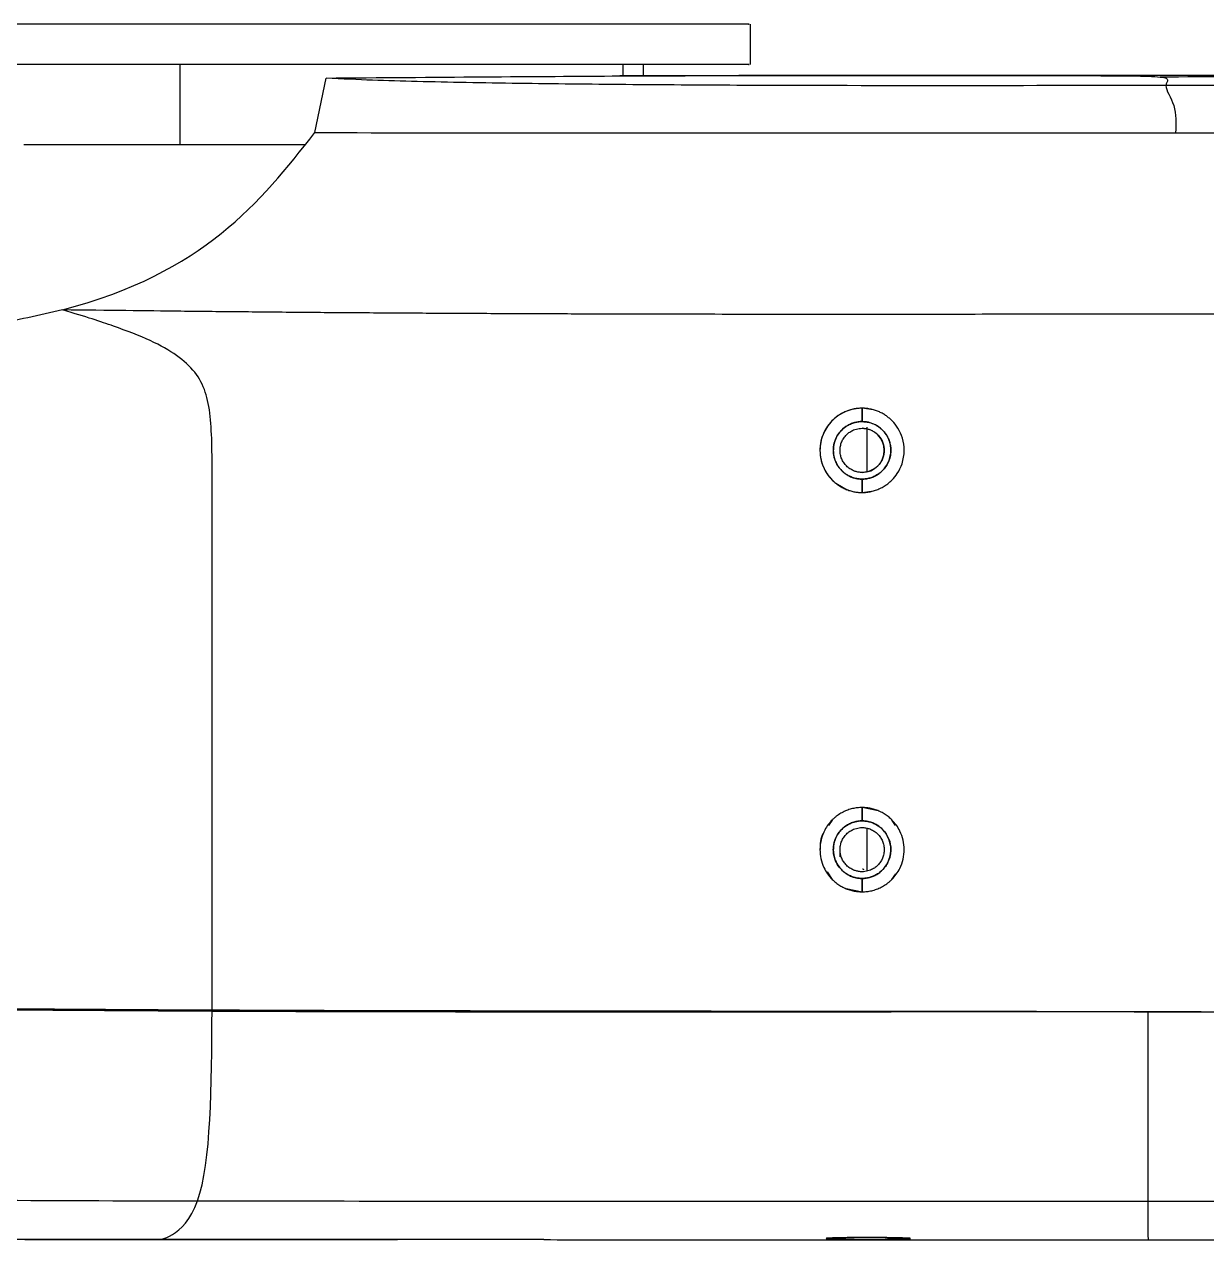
# Model space of a CAD drawing. Header units: millimetres. Extents: x 0 to 1189, y 0 to 841.
# Drawn here: x 481.69 to 525.91, y 330.95 to 376.39 of the extents above; entities that cross this region are included whole.
import ezdxf

# ---------------------------------------------------------------- set-up
doc = ezdxf.new("R2010")
doc.units = ezdxf.units.MM

msp = doc.modelspace()

# ---------------------------------------------------------------- linework, layer by layer
at = {"color": 7, "linetype": 'Continuous', "lineweight": 25}
for p, q in [((508.849, 374.89), (508.849, 376.39)), ((487.513, 371.89), (487.513, 374.89)), ((504.849, 374.463), (504.849, 374.89)), ((492.557, 372.339), (492.977, 374.381)), ((492.186, 371.89), (490.335, 371.89)), ((492.186, 371.89), (490.527, 371.89)), ((513.433, 361.971), (513.019, 362.037)), ((513.205, 359.675), (513.205, 361.331)), ((512.032, 359.234), (512.459, 358.99)), ((512.671, 358.926), (512.671, 358.926)), ((513.019, 358.887), (513.353, 358.941)), ((513.616, 346.99), (513.019, 347.109)), ((513.019, 346.609), (513.019, 347.109)), ((513.019, 347.109), (513.019, 346.609)), ((513.389, 347.065), (513.389, 347.065)), ((511.739, 346.452), (511.739, 346.452)), ((511.896, 346.634), (511.763, 346.436)), ((513.141, 346.602), (513.141, 346.602)), ((513.205, 344.724), (513.205, 346.322)), ((513.265, 346.58), (513.265, 346.58)), ((514.274, 346.436), (514.147, 346.626)), ((514.298, 346.452), (514.298, 346.452)), ((512.195, 346.225), (512.195, 346.225)), ((513.869, 346.192), (513.869, 346.192)), ((511.944, 345.539), (511.944, 345.539)), ((511.944, 345.536), (511.944, 345.536)), ((512.205, 345.263), (512.205, 345.475)), ((512.125, 344.936), (512.125, 344.936)), ((512.16, 344.888), (512.16, 344.888)), ((511.693, 344.683), (511.693, 344.683)), ((511.718, 344.7), (511.904, 344.421)), ((512.898, 344.466), (512.898, 344.466)), ((512.965, 344.46), (512.965, 344.46)), ((513.019, 343.959), (513.019, 344.459)), ((513.019, 344.459), (513.019, 343.959)), ((514.133, 344.421), (514.275, 344.634)), ((514.3, 344.618), (514.3, 344.618)), ((512.42, 344.078), (513.019, 343.959)), ((512.723, 343.987), (512.723, 343.987)), ((486.779, 330.957), (495.65, 330.954))]:
    msp.add_line(p, q, dxfattribs=at)
at = {"color": 8, "linetype": 'Continuous', "lineweight": 25}
for p, q in [((504.075, 374.89), (504.075, 374.459)), ((488.708, 339.546), (488.708, 339.546)), ((523.701, 339.484), (523.701, 339.483)), ((486.789, 330.958), (486.773, 330.957))]:
    msp.add_line(p, q, dxfattribs=at)
at = {"color": 7, "linetype": 'Continuous', "lineweight": 25, "flags": 128}
for points in [[(513.019, 361.287), (513.019, 361.287)], [(513.019, 359.637), (513.019, 359.637)]]:
    msp.add_lwpolyline(points, dxfattribs=at)
at = {"color": 7, "linetype": 'Continuous', "lineweight": 25}
msp.add_arc((513.019, 360.462), 0.825, 270, 90, dxfattribs=at)
for points, knots in [([(500.888, 376.39), (499.005, 376.39), (496.286, 376.39), (493.132, 376.39), (492.327, 376.39), (492.125, 376.39), (492.074, 376.39), (492.062, 376.39), (492.057, 376.39), (492.054, 376.39), (492.041, 376.39), (491.99, 376.39), (491.787, 376.39), (490.973, 376.39), (487.658, 376.39), (481.668, 376.39), (475.677, 376.39), (472.362, 376.39), (471.548, 376.39), (471.345, 376.39), (471.294, 376.39), (471.281, 376.39), (471.278, 376.39), (471.273, 376.39), (471.261, 376.39), (471.21, 376.39), (471.008, 376.39), (470.203, 376.39), (467.041, 376.388), (464.207, 376.368), (461.957, 376.301)], [0, 0, 0, 0, 0.125, 0.15625, 0.164062, 0.166016, 0.166504, 0.166626, 0.166626, 0.166748, 0.166992, 0.167969, 0.171875, 0.1875, 0.25, 0.5, 0.75, 0.8125, 0.828125, 0.832031, 0.833008, 0.833252, 0.833374, 0.833374, 0.833496, 0.833984, 0.835938, 0.84375, 0.875, 1, 1, 1, 1]), ([(508.775, 376.39), (508.789, 376.39), (508.834, 376.39), (508.271, 376.39), (507.448, 376.39), (506.631, 376.39), (506.018, 376.39), (505.184, 376.39), (504.253, 376.39), (503.226, 376.39), (502.113, 376.39), (501.296, 376.39), (500.888, 376.39)], [0, 0, 0, 0, 0.088918, 0.273728, 0.458829, 0.501523, 0.58472, 0.667889, 0.751007, 0.834061, 0.917052, 1, 1, 1, 1]), ([(500.888, 374.89), (499.005, 374.89), (496.286, 374.89), (493.132, 374.89), (492.327, 374.89), (492.125, 374.89), (492.074, 374.89), (492.062, 374.89), (492.057, 374.89), (492.054, 374.89), (492.041, 374.89), (491.99, 374.89), (491.787, 374.89), (490.973, 374.89), (487.658, 374.89), (481.668, 374.89), (475.677, 374.89), (472.362, 374.89), (471.548, 374.89), (471.345, 374.89), (471.294, 374.89), (471.281, 374.89), (471.278, 374.89), (471.273, 374.89), (471.261, 374.89), (471.21, 374.89), (471.008, 374.89), (470.203, 374.89), (467.043, 374.89), (464.231, 374.89), (462.05, 374.89)], [0, 0, 0, 0, 0.125, 0.15625, 0.164062, 0.166016, 0.166504, 0.166626, 0.166626, 0.166748, 0.166992, 0.167969, 0.171875, 0.1875, 0.25, 0.5, 0.75, 0.8125, 0.828125, 0.832031, 0.833008, 0.833252, 0.833374, 0.833374, 0.833496, 0.833984, 0.835938, 0.84375, 0.875, 1, 1, 1, 1]), ([(508.775, 374.89), (508.789, 374.89), (508.834, 374.89), (508.271, 374.89), (507.448, 374.89), (506.631, 374.89), (506.018, 374.89), (505.184, 374.89), (504.253, 374.89), (503.226, 374.89), (502.113, 374.89), (501.296, 374.89), (500.888, 374.89)], [0, 0, 0, 0, 0.088918, 0.273728, 0.458829, 0.501523, 0.58472, 0.667889, 0.751007, 0.834061, 0.917052, 1, 1, 1, 1]), ([(503.959, 374.459), (504.505, 374.461), (505.625, 374.467), (506.915, 374.471), (507.875, 374.473), (508.228, 374.473), (508.359, 374.473)], [0, 0, 0, 0, 0.264871, 0.542979, 0.830108, 1, 1, 1, 1]), ([(521.941, 374.469), (521.684, 374.469), (520.742, 374.468), (518.28, 374.467), (513.065, 374.464), (507.601, 374.461), (503.959, 374.459)], [0, 0, 0, 0, 0.125, 0.25, 0.5, 1, 1, 1, 1]), ([(525.716, 374.473), (524.187, 374.473), (521.219, 374.474), (516.82, 374.474), (512.581, 374.474), (509.795, 374.474), (508.413, 374.474)], [0, 0, 0, 0, 0.267259, 0.518599, 0.7611, 1, 1, 1, 1]), ([(509.172, 374.474), (509.171, 374.474), (509.169, 374.474), (508.928, 374.474), (508.678, 374.474), (508.609, 374.474)], [0, 0, 0, 0, 0.332287, 0.815886, 1, 1, 1, 1]), ([(525.095, 374.473), (524.706, 374.472), (523.868, 374.471), (522.629, 374.47), (522.09, 374.469), (521.941, 374.469)], [0, 0, 0, 0, 0.5, 0.75, 1, 1, 1, 1]), ([(521.941, 374.469), (522.049, 374.469), (522.443, 374.468), (523.349, 374.461), (523.937, 374.442), (524.161, 374.419)], [0, 0, 0, 0, 0.25, 0.5, 1, 1, 1, 1]), ([(535.612, 374.439), (534.251, 374.434), (532.241, 374.429), (528.652, 374.423), (526.031, 374.421), (524.161, 374.419)], [0, 0, 0, 0, 0.25, 0.5, 1, 1, 1, 1]), ([(535.612, 374.439), (534.223, 374.45), (532.218, 374.461), (528.821, 374.472), (526.574, 374.472), (525.095, 374.473)], [0, 0, 0, 0, 0.25, 0.5, 1, 1, 1, 1]), ([(525.898, 374.473), (525.875, 374.473), (525.845, 374.473), (525.729, 374.473), (525.7, 374.473)], [0, 0, 0, 0, 0.756647, 1, 1, 1, 1]), ([(524.383, 374.102), (521.908, 374.099), (516.573, 374.091), (509.745, 374.097), (504.153, 374.132), (500.175, 374.174), (496.222, 374.246), (494.219, 374.309), (492.977, 374.381)], [0, 0, 0, 0, 0.25, 0.5, 0.625, 0.75, 0.875, 1, 1, 1, 1]), ([(492.557, 372.339), (500.965, 372.338), (511.475, 372.336), (521.032, 372.333), (523.828, 372.332), (524.747, 372.332), (526.562, 372.332), (531.04, 372.33), (538.711, 372.328), (546.631, 372.327), (551.42, 372.327), (553.373, 372.327), (554.369, 372.328), (557.414, 372.328), (567.938, 372.33), (580.082, 372.334), (590.176, 372.338)], [0, 0, 0, 0, 0.25, 0.3125, 0.3125, 0.34375, 0.34375, 0.375, 0.5, 0.625, 0.65625, 0.65625, 0.6875, 0.6875, 0.75, 1, 1, 1, 1]), ([(486.163, 371.89), (486.057, 371.89), (485.844, 371.89), (485.524, 371.89), (485.203, 371.89), (484.883, 371.89), (484.562, 371.89), (484.241, 371.89), (483.839, 371.89), (483.356, 371.89), (482.792, 371.89), (482.229, 371.89), (481.855, 371.89), (481.668, 371.89)], [0, 0, 0, 0, 0.0719994, 0.143862, 0.2156017, 0.2872329, 0.3587698, 0.4302267, 0.501618, 0.6269382, 0.7517216, 0.8760484, 1, 1, 1, 1]), ([(487.384, 371.89), (487.275, 371.89), (487.056, 371.89), (486.726, 371.89), (486.395, 371.89), (486.174, 371.89), (486.064, 371.89)], [0, 0, 0, 0, 0.25059, 0.500751, 0.750536, 1, 1, 1, 1]), ([(487.513, 371.89), (487.401, 371.89), (487.177, 371.89), (486.84, 371.89), (486.502, 371.89), (486.276, 371.89), (486.163, 371.89)], [0, 0, 0, 0, 0.2506041, 0.5007693, 0.7505498, 1, 1, 1, 1]), ([(490.335, 371.89), (490.228, 371.89), (490.014, 371.89), (489.691, 371.89), (489.366, 371.89), (489.039, 371.89), (488.711, 371.89), (488.382, 371.89), (488.051, 371.89), (487.719, 371.89), (487.496, 371.89), (487.384, 371.89)], [0, 0, 0, 0, 0.111388, 0.22265, 0.33381, 0.444893, 0.555923, 0.666924, 0.777921, 0.888938, 1, 1, 1, 1]), ([(490.527, 371.89), (490.417, 371.89), (490.199, 371.89), (489.868, 371.89), (489.536, 371.89), (489.203, 371.89), (488.868, 371.89), (488.532, 371.89), (488.194, 371.89), (487.854, 371.89), (487.626, 371.89), (487.513, 371.89)], [0, 0, 0, 0, 0.1113846, 0.222644, 0.3338026, 0.4448845, 0.5559143, 0.6669163, 0.7779149, 0.8889347, 1, 1, 1, 1]), ([(572.779, 366.643), (569.644, 366.552), (566.677, 366.441), (560.923, 366.216), (558.129, 366.102), (555.192, 365.994), (554.707, 365.976), (554.189, 365.958), (553.987, 365.951), (553.942, 365.95), (553.935, 365.949), (553.931, 365.949), (553.929, 365.949), (553.922, 365.949), (553.906, 365.948), (553.852, 365.946), (553.487, 365.934), (552.513, 365.901), (550.394, 365.834), (546.379, 365.726), (543.221, 365.67), (539.079, 365.615), (537.044, 365.597), (532.859, 365.573), (529.636, 365.563), (525.78, 365.557), (524.065, 365.555), (523.57, 365.554), (523.381, 365.554), (523.349, 365.554), (523.336, 365.554), (523.332, 365.554), (523.33, 365.554), (523.315, 365.554), (523.226, 365.554), (522.975, 365.553), (521.443, 365.551), (518.582, 365.548), (515.756, 365.546), (512.897, 365.545), (511.453, 365.544), (508.53, 365.546), (507.051, 365.548), (504.801, 365.552), (504.045, 365.554), (502.524, 365.558), (500.993, 365.563), (499.463, 365.57), (497.944, 365.577), (497.19, 365.581), (495.685, 365.59), (494.934, 365.595), (493.802, 365.603), (493.424, 365.606), (492.665, 365.611), (491.524, 365.621), (490.017, 365.635), (488.935, 365.646), (488.23, 365.653), (487.886, 365.657), (486.191, 365.676), (484.892, 365.692), (483.118, 365.712)], [0, 0, 0, 0, 0.0625, 0.0625, 0.125, 0.125, 0.132812, 0.136719, 0.137695, 0.137817, 0.137817, 0.137878, 0.137878, 0.137939, 0.138184, 0.138672, 0.140625, 0.15625, 0.1875, 0.25, 0.375, 0.375, 0.5, 0.5, 0.625, 0.6875, 0.703125, 0.710937, 0.711914, 0.712402, 0.712524, 0.712524, 0.712646, 0.712646, 0.712891, 0.714844, 0.71875, 0.75, 0.78125, 0.78125, 0.8125, 0.8125, 0.84375, 0.84375, 0.859375, 0.859375, 0.875, 0.890625, 0.890625, 0.90625, 0.90625, 0.921875, 0.921875, 0.929687, 0.929687, 0.9375, 0.953125, 0.960937, 0.960937, 0.96875, 0.96875, 1, 1, 1, 1]), ([(483.118, 365.712), (482.255, 365.515), (480.425, 365.095), (477.477, 364.718), (474.261, 364.431), (470.844, 364.246), (467.68, 364.146), (464.833, 364.092), (462.626, 364.067), (460.877, 364.053), (459.546, 364.044), (458.36, 364.039), (457.203, 364.035), (455.564, 364.032), (453.579, 364.033), (451.766, 364.038), (450.922, 364.044), (450.658, 364.045)], [0, 0, 0, 0, 0.064905, 0.137693, 0.217209, 0.302662, 0.39384, 0.462771, 0.535357, 0.5854, 0.624742, 0.665102, 0.70639, 0.748507, 0.849394, 0.952918, 1, 1, 1, 1]), ([(488.714, 339.502), (488.714, 343.376), (488.712, 351.124), (488.712, 358.561), (488.715, 361.888), (488.345, 363.19), (487.429, 364.021), (486.471, 364.56), (485.044, 365.116), (484.02, 365.443), (483.118, 365.712)], [0, 0, 0, 0, 0.25, 0.5, 0.625, 0.75, 0.8125, 0.875, 0.9375, 1, 1, 1, 1]), ([(513.019, 362.037), (512.992, 362.036), (512.94, 362.036), (512.862, 362.03), (512.784, 362.02), (512.68, 362.002), (512.553, 361.969), (512.356, 361.897), (512.124, 361.771), (511.884, 361.569), (511.69, 361.327), (511.548, 361.054), (511.461, 360.758), (511.434, 360.451), (511.465, 360.145), (511.556, 359.852), (511.7, 359.582), (511.862, 359.385), (511.984, 359.272), (512.039, 359.228), (512.057, 359.215), (512.065, 359.208), (512.069, 359.205), (512.072, 359.203), (512.073, 359.202), (512.073, 359.202)], [0, 0, 0, 0, 0.019983, 0.039959, 0.05998, 0.080099, 0.119942, 0.16022, 0.240147, 0.31981, 0.397997, 0.475614, 0.553366, 0.631975, 0.709356, 0.78741, 0.864065, 0.941853, 0.981016, 0.990872, 0.99581, 0.997787, 0.998974, 0.999865, 1, 1, 1, 1]), ([(513.019, 362.037), (512.989, 362.036), (512.931, 362.035), (512.845, 362.028), (512.761, 362.016), (512.679, 362.001), (512.599, 361.981), (512.521, 361.957), (512.446, 361.93), (512.373, 361.899), (512.304, 361.866), (512.237, 361.83), (512.172, 361.791), (512.111, 361.75), (512.053, 361.707), (511.998, 361.662), (511.946, 361.616), (511.785, 361.46), (511.534, 361.1), (511.392, 360.458), (511.536, 359.819), (511.803, 359.441), (512.002, 359.255), (512.081, 359.197), (512.121, 359.168)], [0, 0, 0, 0, 0.022004, 0.04369, 0.06506, 0.086112, 0.106848, 0.127266, 0.147367, 0.167151, 0.186618, 0.205767, 0.2246, 0.243116, 0.261315, 0.279196, 0.296761, 0.314008, 0.447716, 0.620768, 0.794449, 0.926049, 0.963099, 1, 1, 1, 1]), ([(513.917, 359.168), (513.937, 359.182), (513.976, 359.211), (514.033, 359.257), (514.089, 359.305), (514.197, 359.411), (514.364, 359.617), (514.543, 359.986), (514.619, 360.446), (514.551, 360.907), (514.381, 361.283), (514.194, 361.52), (514.04, 361.664), (513.927, 361.751), (513.802, 361.831), (513.665, 361.901), (513.517, 361.959), (513.359, 362.002), (513.191, 362.031), (513.077, 362.035), (513.019, 362.037)], [0, 0, 0, 0, 0.018318, 0.036706, 0.055162, 0.073686, 0.150927, 0.252876, 0.379434, 0.496149, 0.598592, 0.686731, 0.721241, 0.757079, 0.794245, 0.832739, 0.872562, 0.913713, 0.956192, 1, 1, 1, 1]), ([(513.019, 361.537), (512.995, 361.536), (512.948, 361.536), (512.876, 361.528), (512.803, 361.516), (512.73, 361.498), (512.657, 361.475), (512.585, 361.446), (512.514, 361.412), (512.445, 361.372), (512.379, 361.327), (512.317, 361.277), (512.231, 361.198), (512.123, 361.069), (512.008, 360.859), (511.952, 360.646), (511.939, 360.438), (511.957, 360.253), (512.018, 360.05), (512.119, 359.861), (512.24, 359.714), (512.366, 359.604), (512.487, 359.524), (512.616, 359.462), (512.75, 359.418), (512.885, 359.392), (512.974, 359.388), (513.019, 359.387)], [0, 0, 0, 0, 0.020892, 0.042284, 0.064142, 0.08643, 0.109104, 0.132116, 0.155411, 0.178933, 0.202618, 0.226404, 0.250224, 0.306639, 0.375161, 0.460931, 0.500018, 0.560623, 0.624959, 0.687582, 0.7499, 0.792956, 0.835952, 0.8785, 0.920231, 0.960822, 1, 1, 1, 1]), ([(513.019, 359.387), (512.995, 359.387), (512.945, 359.388), (512.867, 359.397), (512.783, 359.412), (512.694, 359.435), (512.602, 359.469), (512.506, 359.515), (512.411, 359.573), (512.317, 359.645), (512.228, 359.73), (512.146, 359.83), (512.075, 359.941), (512.017, 360.063), (511.975, 360.193), (511.949, 360.326), (511.938, 360.508), (511.967, 360.736), (512.068, 360.987), (512.219, 361.194), (512.395, 361.347), (512.576, 361.448), (512.744, 361.505), (512.89, 361.533), (512.979, 361.536), (513.019, 361.537)], [0, 0, 0, 0, 0.021283, 0.044472, 0.069632, 0.09681, 0.126022, 0.157252, 0.190435, 0.225455, 0.262136, 0.30024, 0.339472, 0.379486, 0.419901, 0.460321, 0.500354, 0.581743, 0.662093, 0.738176, 0.807492, 0.868556, 0.920836, 0.964477, 1, 1, 1, 1]), ([(513.019, 359.637), (512.997, 359.637), (512.954, 359.638), (512.889, 359.646), (512.826, 359.659), (512.764, 359.676), (512.672, 359.71), (512.557, 359.771), (512.432, 359.875), (512.328, 360), (512.252, 360.144), (512.204, 360.3), (512.188, 360.462), (512.204, 360.624), (512.252, 360.779), (512.328, 360.923), (512.431, 361.049), (512.557, 361.152), (512.685, 361.22), (512.804, 361.261), (512.911, 361.283), (512.982, 361.286), (513.019, 361.287)], [0, 0, 0, 0, 0.025166, 0.050107, 0.074977, 0.099933, 0.125132, 0.187561, 0.250095, 0.312526, 0.375061, 0.437492, 0.500027, 0.56246, 0.624993, 0.687428, 0.74996, 0.812393, 0.874923, 0.916715, 0.958165, 1, 1, 1, 1]), ([(513.019, 359.387), (513.042, 359.387), (513.089, 359.388), (513.161, 359.396), (513.233, 359.408), (513.306, 359.425), (513.379, 359.448), (513.451, 359.477), (513.521, 359.511), (513.59, 359.55), (513.655, 359.595), (513.718, 359.644), (513.804, 359.724), (513.912, 359.852), (514.015, 360.039), (514.079, 360.246), (514.1, 360.454), (514.082, 360.663), (514.021, 360.87), (513.921, 361.059), (513.8, 361.207), (513.676, 361.316), (513.554, 361.398), (513.424, 361.461), (513.289, 361.505), (513.153, 361.532), (513.063, 361.535), (513.019, 361.537)], [0, 0, 0, 0, 0.020826, 0.042142, 0.063915, 0.086108, 0.108678, 0.131576, 0.154749, 0.17814, 0.201689, 0.225331, 0.249002, 0.306282, 0.373365, 0.437337, 0.497662, 0.558257, 0.622627, 0.688152, 0.747513, 0.791186, 0.834722, 0.877719, 0.919806, 0.960655, 1, 1, 1, 1]), ([(513.019, 361.537), (513.042, 361.536), (513.091, 361.535), (513.17, 361.527), (513.255, 361.512), (513.348, 361.487), (513.446, 361.45), (513.549, 361.4), (513.652, 361.333), (513.754, 361.25), (513.849, 361.15), (513.934, 361.032), (514.004, 360.9), (514.056, 360.757), (514.087, 360.607), (514.099, 360.427), (514.075, 360.222), (514, 360.003), (513.883, 359.811), (513.739, 359.655), (513.581, 359.54), (513.423, 359.461), (513.275, 359.415), (513.141, 359.391), (513.057, 359.388), (513.019, 359.387)], [0, 0, 0, 0, 0.020782, 0.044003, 0.069769, 0.098167, 0.129249, 0.163015, 0.199397, 0.238243, 0.279304, 0.322229, 0.366568, 0.411795, 0.457334, 0.502607, 0.571349, 0.640041, 0.706706, 0.769617, 0.827503, 0.879609, 0.925651, 0.965688, 1, 1, 1, 1]), ([(513.019, 361.287), (513.041, 361.286), (513.085, 361.286), (513.151, 361.278), (513.214, 361.266), (513.276, 361.249), (513.336, 361.227), (513.393, 361.201), (513.449, 361.169), (513.502, 361.133), (513.554, 361.091), (513.626, 361.024), (513.709, 360.923), (513.786, 360.78), (513.833, 360.624), (513.849, 360.462), (513.833, 360.3), (513.786, 360.144), (513.709, 360.001), (513.606, 359.875), (513.48, 359.771), (513.352, 359.703), (513.233, 359.663), (513.127, 359.641), (513.055, 359.638), (513.019, 359.637)], [0, 0, 0, 0, 0.026006, 0.051379, 0.076267, 0.100829, 0.125227, 0.149627, 0.174196, 0.199097, 0.224488, 0.250515, 0.312911, 0.375412, 0.437808, 0.500308, 0.562706, 0.625204, 0.687602, 0.7501, 0.812497, 0.874993, 0.916761, 0.958188, 1, 1, 1, 1]), ([(512.073, 359.202), (512.074, 359.202), (512.085, 359.194), (512.107, 359.177), (512.171, 359.133), (512.271, 359.073), (512.411, 359.006), (512.558, 358.953), (512.708, 358.915), (512.863, 358.891), (512.967, 358.888), (513.019, 358.887)], [0, 0, 0, 0, 0.00296, 0.041524, 0.080193, 0.232923, 0.386897, 0.539284, 0.692521, 0.846097, 1, 1, 1, 1]), ([(512.121, 359.168), (512.145, 359.152), (512.194, 359.119), (512.27, 359.075), (512.348, 359.036), (512.428, 359.001), (512.51, 358.971), (512.593, 358.945), (512.677, 358.924), (512.762, 358.907), (512.847, 358.896), (512.933, 358.888), (512.99, 358.887), (513.019, 358.887)], [0, 0, 0, 0, 0.092024, 0.183825, 0.275403, 0.366757, 0.457888, 0.548797, 0.639483, 0.729946, 0.820186, 0.910204, 1, 1, 1, 1]), ([(513.019, 358.887), (513.019, 358.972), (513.019, 359.056), (513.019, 359.22), (513.019, 359.304), (513.019, 359.387)], [0, 0, 0, 0, 0.5, 0.5, 1, 1, 1, 1]), ([(513.019, 359.387), (513.019, 359.304), (513.019, 359.22), (513.019, 359.056), (513.019, 358.972), (513.019, 358.887)], [0, 0, 0, 0, 0.5, 0.5, 1, 1, 1, 1]), ([(513.019, 358.887), (513.047, 358.887), (513.104, 358.888), (513.189, 358.895), (513.274, 358.907), (513.358, 358.923), (513.442, 358.944), (513.525, 358.97), (513.607, 359), (513.687, 359.035), (513.766, 359.075), (513.843, 359.119), (513.892, 359.152), (513.917, 359.168)], [0, 0, 0, 0, 0.088768, 0.177965, 0.267589, 0.357641, 0.448121, 0.53903, 0.630367, 0.722132, 0.814326, 0.906949, 1, 1, 1, 1]), ([(513.019, 347.109), (512.989, 347.109), (512.93, 347.108), (512.84, 347.1), (512.751, 347.087), (512.661, 347.069), (512.571, 347.045), (512.482, 347.016), (512.394, 346.981), (512.307, 346.94), (512.222, 346.894), (512.139, 346.842), (512.059, 346.784), (511.981, 346.721), (511.816, 346.566), (511.549, 346.206), (511.387, 345.562), (511.533, 344.896), (511.81, 344.5), (512.036, 344.298), (512.185, 344.194), (512.342, 344.108), (512.507, 344.041), (512.676, 343.994), (512.847, 343.964), (512.962, 343.961), (513.019, 343.959)], [0, 0, 0, 0, 0.017956, 0.036123, 0.0545, 0.073089, 0.091888, 0.110899, 0.13012, 0.149552, 0.169195, 0.189049, 0.209115, 0.229391, 0.249878, 0.346815, 0.497975, 0.638204, 0.748568, 0.785699, 0.822426, 0.858749, 0.894668, 0.930182, 0.965293, 1, 1, 1, 1]), ([(513.019, 343.959), (513.049, 343.96), (513.109, 343.961), (513.199, 343.969), (513.29, 343.982), (513.381, 344), (513.472, 344.025), (513.561, 344.054), (513.65, 344.09), (513.737, 344.131), (513.822, 344.178), (513.905, 344.231), (513.985, 344.289), (514.062, 344.353), (514.234, 344.514), (514.498, 344.882), (514.65, 345.534), (514.496, 346.189), (514.217, 346.578), (513.994, 346.775), (513.846, 346.878), (513.688, 346.963), (513.525, 347.029), (513.357, 347.075), (513.188, 347.104), (513.075, 347.107), (513.019, 347.109)], [0, 0, 0, 0, 0.018245, 0.036673, 0.055285, 0.074081, 0.093061, 0.112224, 0.131571, 0.151102, 0.170816, 0.190715, 0.210797, 0.231063, 0.251512, 0.354113, 0.501997, 0.643486, 0.750223, 0.787388, 0.824059, 0.860235, 0.895918, 0.931106, 0.9658, 1, 1, 1, 1]), ([(513.019, 344.459), (512.995, 344.46), (512.947, 344.46), (512.875, 344.468), (512.802, 344.48), (512.729, 344.498), (512.656, 344.521), (512.584, 344.55), (512.513, 344.584), (512.444, 344.624), (512.379, 344.669), (512.316, 344.719), (512.21, 344.818), (512.021, 345.062), (511.933, 345.388), (511.951, 345.715), (512.007, 345.929), (512.123, 346.142), (512.246, 346.288), (512.369, 346.395), (512.493, 346.475), (512.623, 346.537), (512.756, 346.579), (512.888, 346.604), (512.976, 346.608), (513.019, 346.609)], [0, 0, 0, 0, 0.021037, 0.042557, 0.064527, 0.086908, 0.109654, 0.132716, 0.15604, 0.179567, 0.203236, 0.226982, 0.25074, 0.332537, 0.499372, 0.535258, 0.624402, 0.693551, 0.749535, 0.794001, 0.837842, 0.880666, 0.922136, 0.96198, 1, 1, 1, 1]), ([(513.019, 346.609), (512.993, 346.609), (512.942, 346.607), (512.864, 346.599), (512.785, 346.584), (512.705, 346.563), (512.625, 346.536), (512.546, 346.501), (512.469, 346.459), (512.395, 346.411), (512.324, 346.356), (512.234, 346.273), (512.123, 346.142), (512.009, 345.933), (511.952, 345.719), (511.935, 345.447), (511.987, 345.171), (512.125, 344.923), (512.254, 344.773), (512.366, 344.675), (512.488, 344.595), (512.618, 344.533), (512.751, 344.49), (512.885, 344.464), (512.975, 344.461), (513.019, 344.459)], [0, 0, 0, 0, 0.022514, 0.045718, 0.069581, 0.09406, 0.119105, 0.144655, 0.170641, 0.196984, 0.223601, 0.250402, 0.306068, 0.375384, 0.460453, 0.500408, 0.617896, 0.70381, 0.749809, 0.793136, 0.836295, 0.878897, 0.920582, 0.961035, 1, 1, 1, 1]), ([(513.019, 344.709), (512.997, 344.71), (512.954, 344.71), (512.889, 344.718), (512.826, 344.731), (512.764, 344.749), (512.672, 344.782), (512.557, 344.843), (512.432, 344.947), (512.328, 345.073), (512.252, 345.216), (512.204, 345.372), (512.188, 345.534), (512.204, 345.696), (512.252, 345.852), (512.328, 345.996), (512.432, 346.121), (512.557, 346.225), (512.685, 346.293), (512.804, 346.333), (512.911, 346.355), (512.982, 346.358), (513.019, 346.359)], [0, 0, 0, 0, 0.025168, 0.050109, 0.074981, 0.099939, 0.12514, 0.187593, 0.250154, 0.312565, 0.375085, 0.437587, 0.500196, 0.562604, 0.625117, 0.687527, 0.750042, 0.812451, 0.874964, 0.916741, 0.958177, 1, 1, 1, 1]), ([(513.019, 344.459), (513.044, 344.46), (513.095, 344.461), (513.173, 344.469), (513.252, 344.484), (513.332, 344.504), (513.412, 344.532), (513.49, 344.567), (513.568, 344.608), (513.642, 344.657), (513.713, 344.712), (513.803, 344.795), (513.914, 344.926), (514.025, 345.13), (514.084, 345.343), (514.098, 345.552), (514.08, 345.743), (514.022, 345.938), (513.923, 346.128), (513.804, 346.277), (513.671, 346.393), (513.549, 346.473), (513.42, 346.535), (513.286, 346.578), (513.152, 346.604), (513.062, 346.608), (513.019, 346.609)], [0, 0, 0, 0, 0.022466, 0.045626, 0.069448, 0.093891, 0.118905, 0.144431, 0.170401, 0.196737, 0.223356, 0.250168, 0.305807, 0.375076, 0.455323, 0.499932, 0.560569, 0.624966, 0.679939, 0.749875, 0.793189, 0.83634, 0.878935, 0.920611, 0.961052, 1, 1, 1, 1]), ([(513.019, 346.609), (513.042, 346.609), (513.09, 346.608), (513.162, 346.6), (513.235, 346.588), (513.309, 346.57), (513.382, 346.547), (513.454, 346.518), (513.524, 346.484), (513.593, 346.444), (513.658, 346.399), (513.721, 346.349), (513.866, 346.214), (514.04, 345.951), (514.101, 345.629), (514.089, 345.414), (514.069, 345.295), (514.035, 345.179), (513.981, 345.047), (513.878, 344.873), (513.73, 344.717), (513.566, 344.604), (513.432, 344.538), (513.294, 344.492), (513.155, 344.464), (513.064, 344.461), (513.019, 344.459)], [0, 0, 0, 0, 0.021076, 0.042626, 0.064615, 0.087003, 0.109742, 0.132782, 0.156067, 0.179538, 0.203131, 0.226782, 0.250426, 0.379837, 0.499321, 0.534575, 0.57124, 0.606382, 0.642424, 0.697587, 0.785628, 0.830705, 0.875043, 0.918248, 0.959988, 1, 1, 1, 1]), ([(513.019, 346.359), (513.04, 346.359), (513.084, 346.358), (513.148, 346.35), (513.211, 346.337), (513.273, 346.32), (513.365, 346.286), (513.48, 346.225), (513.605, 346.121), (513.709, 345.996), (513.785, 345.852), (513.833, 345.697), (513.849, 345.534), (513.833, 345.372), (513.786, 345.217), (513.709, 345.073), (513.606, 344.947), (513.48, 344.843), (513.352, 344.775), (513.233, 344.735), (513.127, 344.713), (513.055, 344.71), (513.019, 344.709)], [0, 0, 0, 0, 0.025157, 0.050089, 0.074951, 0.0999, 0.125091, 0.187497, 0.250012, 0.31242, 0.374938, 0.437344, 0.499858, 0.56236, 0.62497, 0.687383, 0.749901, 0.812355, 0.874914, 0.916707, 0.95816, 1, 1, 1, 1]), ([(511.587, 346.172), (511.579, 346.16), (511.456, 345.981), (511.45, 345.753), (511.445, 345.539)], [0, 0, 0, 0, 0.065576, 1, 1, 1, 1]), ([(513.037, 344.821), (513.04, 344.819), (513.054, 344.811), (513.067, 344.803), (513.078, 344.797)], [0, 0, 0, 0, 0.205102, 1, 1, 1, 1]), ([(451.848, 339.604), (452.288, 339.614), (453.37, 339.638), (455.438, 339.665), (457.416, 339.682), (458.919, 339.69), (459.841, 339.693), (460.816, 339.695), (462.107, 339.696), (463.936, 339.692), (466.332, 339.681), (469.027, 339.662), (472.138, 339.635), (475.729, 339.601), (479.844, 339.563), (484.195, 339.527), (487.178, 339.511), (488.714, 339.502)], [0, 0, 0, 0, 0.062011, 0.152529, 0.240009, 0.269302, 0.298069, 0.326274, 0.357329, 0.41068, 0.478104, 0.544183, 0.610255, 0.700594, 0.794842, 0.894337, 1, 1, 1, 1]), ([(488.714, 339.502), (494.168, 339.477), (503.238, 339.471), (513.784, 339.478), (518.85, 339.479), (521.305, 339.479), (522.511, 339.478), (523.108, 339.478), (523.405, 339.477), (523.553, 339.477), (523.627, 339.477), (523.664, 339.477), (523.682, 339.477), (523.691, 339.477), (523.695, 339.477), (523.698, 339.477), (523.7, 339.477), (529.101, 339.472), (536.271, 339.446), (544.553, 339.399), (548.867, 339.372), (551.091, 339.358), (552.223, 339.351), (552.795, 339.348), (553.082, 339.346), (553.225, 339.345), (553.298, 339.344), (553.334, 339.344), (553.352, 339.344), (553.361, 339.344), (553.365, 339.344), (553.367, 339.344), (553.368, 339.344), (553.368, 339.344), (563.918, 339.279), (576.695, 339.207), (589.472, 339.136)], [0, 0, 0, 0, 0.125, 0.1875, 0.21875, 0.234375, 0.242187, 0.246094, 0.248047, 0.249023, 0.249512, 0.249756, 0.249878, 0.249939, 0.249969, 0.249969, 0.25, 0.25, 0.5, 0.625, 0.6875, 0.71875, 0.734375, 0.742187, 0.746094, 0.748047, 0.749023, 0.749512, 0.749756, 0.749878, 0.749939, 0.749969, 0.749969, 0.75, 0.75, 1, 1, 1, 1]), ([(463.091, 333.174), (463.388, 333.14), (464.502, 333.019), (467.574, 332.771), (474.53, 332.431), (482.439, 332.413), (488.168, 332.406)], [0, 0, 0, 0, 0.125, 0.25, 0.5, 1, 1, 1, 1]), ([(481.71, 330.963), (481.785, 330.962), (483.475, 330.955), (485.165, 330.956), (486.779, 330.957)], [0, 0, 0, 0, 0.044443, 1, 1, 1, 1]), ([(501.123, 330.954), (499.198, 330.954), (494.416, 330.954), (489.631, 330.956), (486.773, 330.957)], [0, 0, 0, 0, 0.4026609, 1, 1, 1, 1]), ([(501.118, 330.954), (501.775, 330.954), (504.845, 330.953), (510.221, 330.953), (517.104, 330.953), (521.574, 330.953), (523.737, 330.953)], [0, 0, 0, 0, 0.087066, 0.4069606, 0.7130035, 1, 1, 1, 1]), ([(513.249, 331.034), (513.221, 331.034), (513.163, 331.034), (513.075, 331.033), (512.987, 331.033), (512.898, 331.033), (512.809, 331.032), (512.72, 331.032), (512.631, 331.031), (512.543, 331.03), (512.457, 331.029), (512.372, 331.028), (512.29, 331.026), (512.21, 331.025), (512.093, 331.022), (511.937, 331.018), (511.8, 331.013), (511.721, 331.008), (511.687, 331.005), (511.676, 331.003), (511.675, 331.002), (511.674, 331.001)], [0, 0, 0, 0, 0.03484, 0.070286, 0.106339, 0.142998, 0.180264, 0.218136, 0.256616, 0.295701, 0.335394, 0.375694, 0.4166, 0.458114, 0.500234, 0.611873, 0.749982, 0.844797, 0.918085, 0.969824, 1, 1, 1, 1]), ([(511.674, 331.001), (511.675, 331.001), (511.676, 330.999), (511.684, 330.998), (511.696, 330.997), (511.713, 330.995), (511.734, 330.994), (511.759, 330.993), (511.788, 330.991), (511.821, 330.99), (511.858, 330.989), (511.897, 330.988), (511.94, 330.987), (511.985, 330.986), (512.033, 330.985), (512.083, 330.985), (512.158, 330.983), (512.264, 330.982), (512.407, 330.981), (512.562, 330.98), (512.725, 330.979), (512.895, 330.978), (513.071, 330.978), (513.19, 330.978), (513.249, 330.978)], [0, 0, 0, 0, 0.036159, 0.071914, 0.107268, 0.142218, 0.176766, 0.210912, 0.244654, 0.277994, 0.310932, 0.343467, 0.375599, 0.407328, 0.438655, 0.46958, 0.500101, 0.570826, 0.641781, 0.712965, 0.784378, 0.856022, 0.927896, 1, 1, 1, 1]), ([(514.824, 330.999), (514.824, 331), (514.823, 331.001), (514.814, 331.003), (514.795, 331.005), (514.761, 331.008), (514.687, 331.012), (514.56, 331.017), (514.384, 331.021), (514.221, 331.025), (514.066, 331.027), (513.904, 331.03), (513.739, 331.031), (513.573, 331.032), (513.41, 331.033), (513.302, 331.033), (513.249, 331.034)], [0, 0, 0, 0, 0.032368, 0.073567, 0.123592, 0.182444, 0.250118, 0.391229, 0.49989, 0.578495, 0.654712, 0.728543, 0.799987, 0.869044, 0.935715, 1, 1, 1, 1]), ([(513.249, 330.978), (513.279, 330.978), (513.339, 330.978), (513.428, 330.978), (513.516, 330.978), (513.603, 330.978), (513.689, 330.978), (513.774, 330.978), (513.856, 330.979), (513.937, 330.979), (514.015, 330.98), (514.091, 330.98), (514.164, 330.981), (514.233, 330.981), (514.3, 330.982), (514.378, 330.983), (514.463, 330.984), (514.552, 330.986), (514.631, 330.987), (514.698, 330.989), (514.753, 330.992), (514.793, 330.994), (514.819, 330.997), (514.823, 330.998), (514.824, 330.999)], [0, 0, 0, 0, 0.036182, 0.072293, 0.108332, 0.144301, 0.180198, 0.216024, 0.251778, 0.287462, 0.323074, 0.358616, 0.394086, 0.429485, 0.464813, 0.500069, 0.558652, 0.618351, 0.679167, 0.7411, 0.80415, 0.868316, 0.9336, 1, 1, 1, 1]), ([(523.737, 330.953), (525.798, 330.954), (529.758, 330.954), (535.496, 330.954), (540.86, 330.954), (545.957, 330.954), (549.273, 330.954), (550.905, 330.954)], [0, 0, 0, 0, 0.227907, 0.437898, 0.633875, 0.819876, 1, 1, 1, 1])]:
    msp.add_open_spline(points, degree=3, knots=knots, dxfattribs=at)
for points in [[(492.977, 374.381), (496.967, 374.412), (500.956, 374.443), (503.959, 374.459)], [(524.161, 374.419), (524.61, 374.372), (524.391, 374.28), (524.383, 374.102)], [(524.383, 374.102), (524.375, 373.923), (524.78, 373.392), (524.756, 372.686), (524.743, 372.332)], [(538.079, 374.111), (533.51, 374.11), (529.332, 374.107), (524.383, 374.102)], [(483.118, 365.712), (488.421, 367.114), (490.489, 369.726), (492.557, 372.339)], [(492.557, 372.339), (503.768, 372.337), (514.979, 372.335), (524.743, 372.332)], [(524.743, 372.332), (534.508, 372.33), (542.827, 372.327), (553.379, 372.327)], [(513.019, 361.537), (513.019, 361.704), (513.019, 361.87), (513.019, 362.037)], [(513.019, 362.037), (513.019, 361.87), (513.019, 361.704), (513.019, 361.537)], [(461.617, 339.689), (469.272, 339.701), (477.801, 339.594), (488.708, 339.546)], [(488.168, 332.406), (488.679, 333.839), (488.693, 336.692), (488.708, 339.546)], [(488.708, 339.546), (499.615, 339.497), (512.899, 339.506), (523.701, 339.483)], [(523.701, 339.483), (523.701, 336.648), (523.702, 333.813), (523.702, 332.389)], [(523.701, 339.483), (534.502, 339.461), (542.821, 339.407), (553.37, 339.344)], [(486.773, 330.957), (473.791, 330.962), (461.046, 330.973), (454.46, 332.368)], [(486.773, 330.957), (486.649, 330.958), (487.656, 330.972), (488.168, 332.406)], [(488.168, 332.406), (499.624, 332.39), (512.903, 332.392), (523.702, 332.389)], [(523.702, 332.389), (534.502, 332.385), (542.822, 332.377), (552.555, 332.365)]]:
    msp.add_open_spline(points, degree=3, dxfattribs=at)
at = {"color": 8, "linetype": 'Continuous', "lineweight": 25}
for points, knots in [([(525.7, 374.473), (525.648, 374.473), (525.525, 374.473), (525.252, 374.473), (525.095, 374.473)], [0, 0, 0, 0, 0.423556, 1, 1, 1, 1]), ([(523.702, 332.389), (523.702, 332.202), (523.703, 331.807), (523.704, 331.466), (523.706, 331.216), (523.71, 331.036), (523.718, 330.957), (523.732, 330.956), (523.738, 330.955)], [0, 0, 0, 0, 0.1183586, 0.2512908, 0.3953516, 0.5467942, 0.7902598, 1, 1, 1, 1])]:
    msp.add_open_spline(points, degree=3, knots=knots, dxfattribs=at)

doc.saveas('drawing.dxf')
